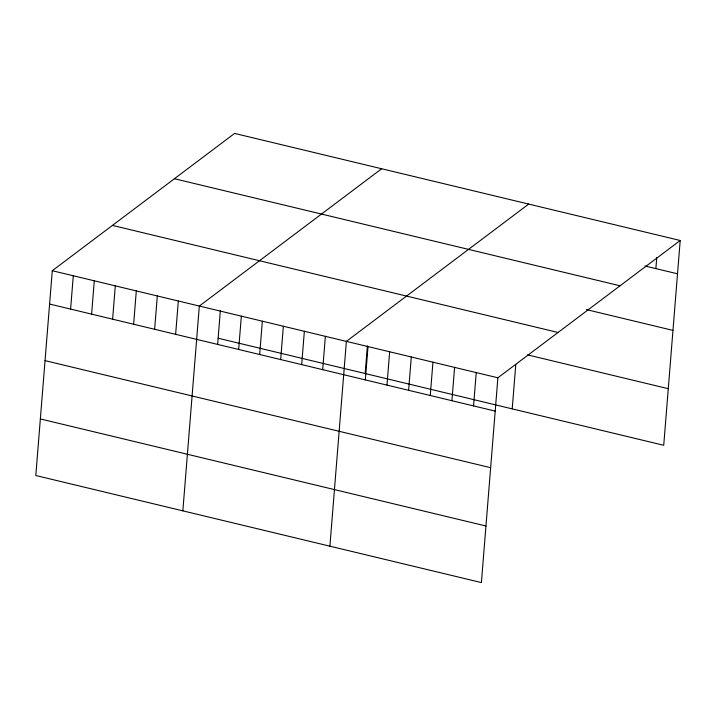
<?xml version="1.0" encoding="UTF-8"?>
<svg xmlns="http://www.w3.org/2000/svg" width="716" height="716" viewBox="0 0 716 716"><rect width="100%" height="100%" fill="white"/><g stroke="black" fill="none" stroke-linecap="round" stroke-linejoin="round"><path stroke-width="1.07" d="M52.277 270.72L35.8 475.513L481.403 582.582L497.88 377.788L680.2 240.487L234.597 133.418L52.277 270.72L497.88 377.788M70.607 309.088L73.283 275.767M91.612 314.136L94.288 280.815M112.618 319.184L115.294 285.863M133.624 324.232L136.309 290.911M154.629 329.279L157.314 295.959M175.635 334.327L178.32 301.006M182.849 510.848L199.325 306.054L381.646 168.752M217.655 344.423L220.358 310.476M238.661 349.471L241.337 316.15M259.666 354.518L262.342 321.198M280.672 359.566L283.357 326.245M301.678 364.614L304.363 331.293M322.683 369.662L325.368 336.341M329.897 546.183L346.374 341.389L528.694 204.078M365.169 373.546L367.406 345.81M365.339 379.91L368.015 346.589M386.98 385.11L389.656 351.789M408.621 390.31L411.306 356.989M430.262 395.509L432.947 362.189M451.912 400.709L454.588 367.389M473.553 405.909L476.23 372.589M512.217 408.881L515.788 364.498M655.874 268.607L656.769 257.5M680.2 240.487L663.723 445.28L218.12 338.212M645.053 266.012L677.515 273.807M174.436 178.723L620.029 285.791M586.395 309.589L672.968 330.398M112.448 225.406L558.041 332.475M527.594 354.894L668.279 388.699M49.592 304.04L495.195 411.109M45.045 360.631L490.639 467.7M40.356 418.932L485.949 526"/></g></svg>
